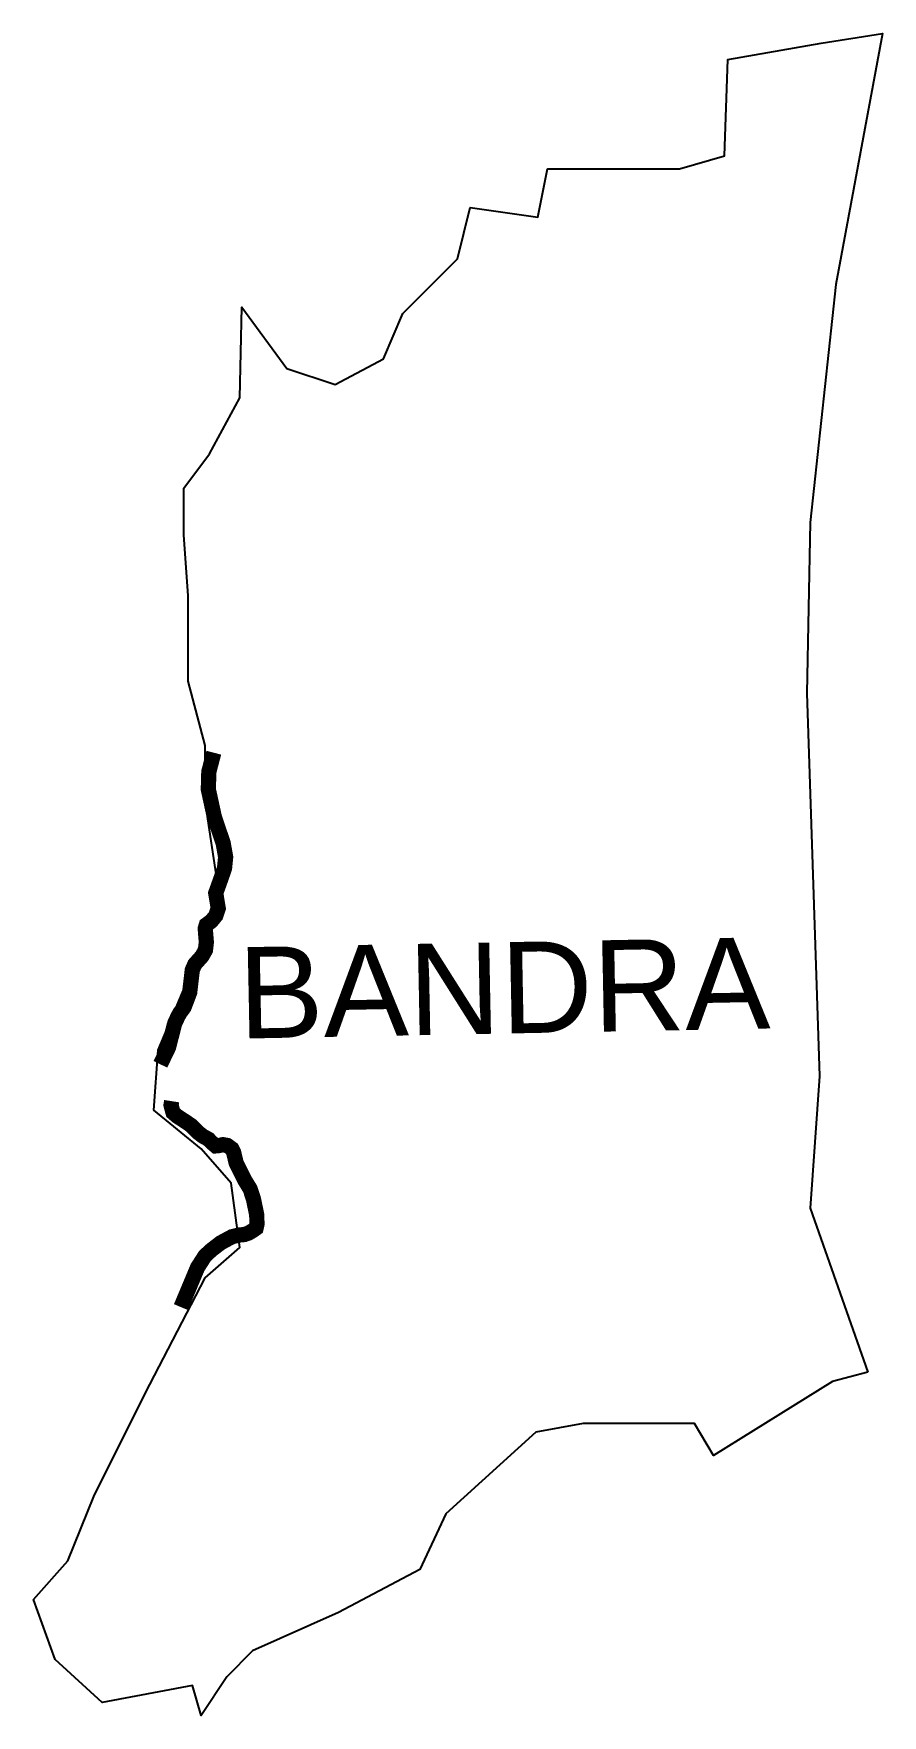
# Model space of a CAD drawing. Header units: metres. Extents: x 270268 to 273055, y 2106718 to 2112242.
import ezdxf

# ---------------------------------------------------------------- set-up
doc = ezdxf.new("R2010")
doc.units = ezdxf.units.M
for name, color, linetype in [('NATURALLY PROTECTED', 3, 'Continuous'), ('VILLAGE BOUNDRY', 4, 'Continuous'), ('VILLAGE NAME', 250, 'Continuous')]:
    doc.layers.add(name, color=color, linetype=linetype)
doc.styles.get("Standard").update_dxf_attribs({"font": 'simplex.shx'})

msp = doc.modelspace()

# ---------------------------------------------------------------- linework, layer by layer
at = {"layer": 'NATURALLY PROTECTED', "const_width": 50, "flags": 128}
for points in [[(270859.7, 2109880.1), (270843.3, 2109817.4), (270841.7, 2109759.6), (270861.2, 2109669.9), (270890.4, 2109582.9), (270898.5, 2109537.4), (270894.9, 2109500.5), (270878.6, 2109453.8), (270866, 2109419.1), (270868.9, 2109400.9), (270874.2, 2109369.2), (270866, 2109344.5), (270851.4, 2109326.6), (270835.2, 2109314.8), (270831.5, 2109302.5), (270835.1, 2109257.9), (270832.3, 2109231.9), (270820.5, 2109211.2), (270797.3, 2109185.2), (270789, 2109166.2), (270780.4, 2109092.6), (270762, 2109043.9), (270748.6, 2109025.7), (270741.6, 2109013.1), (270732, 2108992.5), (270728.9, 2108982.3), (270711.1, 2108912.4), (270689.9, 2108868.3), (270684.2, 2108856.5)], [(270721.2, 2108735.4), (270719.2, 2108722.7), (270721.7, 2108712.7), (270725.8, 2108697.9), (270738.5, 2108686.7), (270769.9, 2108666.1), (270786, 2108655), (270808, 2108632.6), (270824.1, 2108620.2), (270842.2, 2108610.4), (270852.2, 2108600), (270865.8, 2108588.5), (270875.7, 2108589.4), (270889.8, 2108592.5), (270904, 2108589.9), (270918.9, 2108579), (270924.8, 2108567.3), (270933.1, 2108532.2), (270960.2, 2108477.6), (270978.9, 2108447.1), (270989.6, 2108414.9), (271000.5, 2108362.7), (271000.5, 2108362.7), (271001.5, 2108331.6), (270998.4, 2108317.9), (270990.1, 2108311.9), (270973.2, 2108301.8), (270960.2, 2108297.4), (270941.8, 2108295.5), (270926, 2108291.7), (270919.4, 2108290.1), (270882.7, 2108270.3), (270852.2, 2108246.9), (270830.7, 2108227.1), (270806.3, 2108189.2), (270751.7, 2108058.9)]]:
    msp.add_lwpolyline(points, dxfattribs=at)
at = {"layer": 'VILLAGE BOUNDRY'}
msp.add_polyline3d([(273008, 2107844.8, 0), (272891.7, 2107814.5, 0), (272500.5, 2107571.3, 0), (272438.8, 2107676.3, 0), (272072.3, 2107676.3, 0), (271917.3, 2107648.1, 0), (271621.2, 2107380.3, 0), (271536.7, 2107197, 0), (271268.8, 2107056.1, 0), (270986.9, 2106929.2, 0), (270902.3, 2106844.6, 0), (270817.7, 2106717.8, 0), (270789.5, 2106816.4, 0), (270493.5, 2106760, 0), (270338.4, 2106901, 0), (270268, 2107098.4, 0), (270380.7, 2107225.2, 0), (270465.3, 2107436.7, 0), (270634.5, 2107775, 0), (270831.8, 2108155.6, 0), (270944.6, 2108254.3, 0), (270916.4, 2108465.7, 0), (270817.7, 2108578.5, 0), (270662.7, 2108705.4, 0), (270676.8, 2108902.7, 0), (270789.5, 2109170.6, 0), (270874.1, 2109438.4, 0), (270831.8, 2109720.4, 0), (270831.8, 2109903.6, 0), (270775.4, 2110115.1, 0), (270775.4, 2110397, 0), (270761.3, 2110594.3, 0), (270761.3, 2110749.4, 0), (270845.9, 2110862.2, 0), (270944.6, 2111045.4, 0), (270951.4, 2111343.6, 0), (271099.4, 2111142.7, 0), (271258, 2111089.9, 0), (271416.6, 2111174.4, 0), (271480, 2111322.5, 0), (271659.7, 2111502.2, 0), (271702, 2111671.4, 0), (271924.1, 2111639.6, 0), (271955.8, 2111798.2, 0), (272389.2, 2111798.2, 0), (272537.3, 2111840.5, 0), (272547.8, 2112157.7, 0), (272854.4, 2112210.6, 0), (273055.3, 2112242.3, 0), (272902.3, 2111418.3, 0), (272817.7, 2110635.9, 0), (272807.1, 2110075.6, 0), (272849.4, 2108817.5, 0), (272817.7, 2108384, 0)], close=True, dxfattribs=at)

# ---------------------------------------------------------------- texts
at = {"layer": 'VILLAGE NAME', "insert": (270936.8, 2109240.7), "char_height": 300, "attachment_point": 1, "rotation": 1.1028}
msp.add_mtext_dynamic_manual_height_columns('{\\fArial|b0|i0|c0|p34;BANDRA}', width=2578.433, gutter_width=1928.7, heights=[0], dxfattribs=at)

doc.saveas('drawing.dxf')
